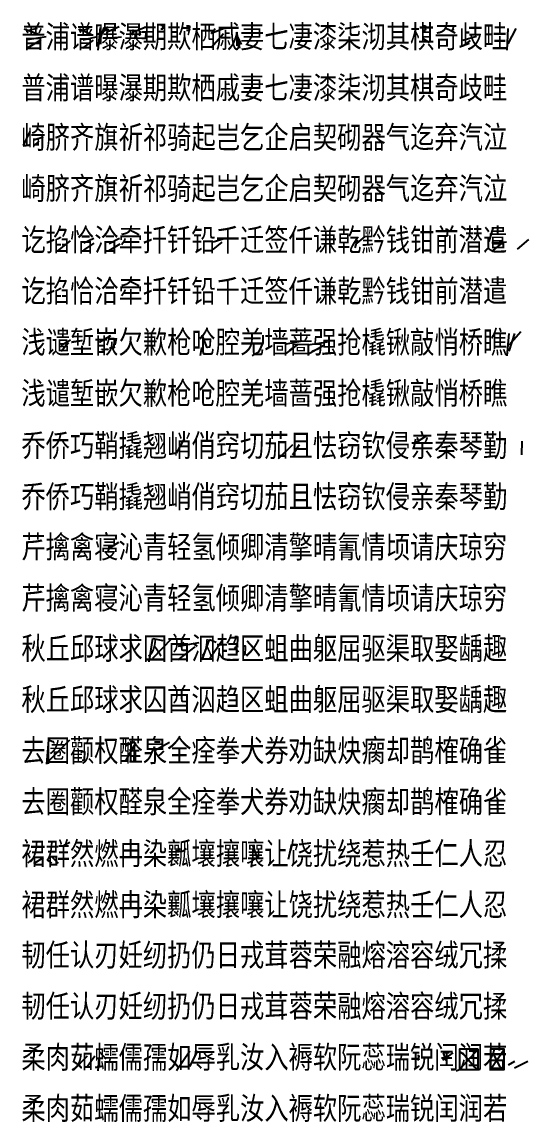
# Model space of a CAD drawing. Header units: millimetres. Extents: x 57484 to 62949, y 20083 to 192180.
# Drawn here: x 57488 to 60006, y 132858 to 138325 of the extents above; entities that cross this region are included whole.
import ezdxf

# ---------------------------------------------------------------- set-up
doc = ezdxf.new("R2010")
doc.units = ezdxf.units.MM
doc.header["$MEASUREMENT"] = 0
doc.layers.add('PenUp', color=1, linetype='Continuous')
doc.styles.add('border', font='simplex.shx', dxfattribs={"bigfont": 'border.shx'})
doc.styles.add('chin2', font='simplex.shx', dxfattribs={"bigfont": 'chin2.shx'})
doc.styles.add('gbk', font='simplex.shx', dxfattribs={"bigfont": 'gbk.shx'})
doc.dimstyles.get("Standard").update_dxf_attribs({"dimscale": 2, "dimtxt": 1, "dimasz": 1, "dimexe": 0.18, "dimexo": 0.0625, "dimgap": 0.9, "dimtad": 0, "dimtih": 1, "dimtoh": 1, "dimdec": 0, "dimzin": 12, "dimdsep": 46, "dimtxsty": 'chin2', "dimblk": 'OPEN', "dimcen": 1, "dimadec": 0, "dimazin": 3, "dimtfac": 1, "dimtdec": 0, "dimtofl": 0, "dimtmove": 0, "dimatfit": 3, "dimldrblk": 'OPEN', "dimfxl": 1, "dimtolj": 1, "dimtzin": 0, "dimarcsym": 0})

# ---------------------------------------------------------------- blocks, each defined once
blk = doc.blocks.new('_Open')
at = {"color": 0, "linetype": 'ByBlock', "lineweight": -2}
for p, q in [((-1, 0.2), (0, 0)), ((-1, -0.2), (0, 0)), ((0, 0), (-1, 0))]:
    blk.add_line(p, q, dxfattribs=at)
blk = doc.blocks.new('*D10')
at = {"color": 0, "lineweight": -2, "transparency": 16777216}
for p, q in [((58590.3, 135225.1), (58597.3, 135225.1)), ((58597, 135223.1), (58597, 135206)), ((58590.3, 135181.3), (58597.3, 135181.3)), ((58597, 135183.3), (58597, 135200.4))]:
    blk.add_line(p, q, dxfattribs=at)
at = {"layer": 'Defpoints', "color": 0, "transparency": 16777216}
for p in [(58590.2, 135225.1), (58590.2, 135181.3), (58597, 135181.3)]:
    blk.add_point(p, dxfattribs=at)
at = {"color": 0, "lineweight": -2, "transparency": 16777216, "xscale": 2, "yscale": 2, "zscale": 2}
for p, rotation in [((58597, 135225.1), 90), ((58597, 135181.3), 270)]:
    blk.add_blockref('_Open', p, dxfattribs=dict(at, rotation=rotation))
at = {"color": 0, "transparency": 16777216, "insert": (58597, 135203.2), "char_height": 2, "attachment_point": 5, "style": 'chin2'}
blk.add_mtext('\\A1;44', dxfattribs=at)
blk = doc.blocks.new('*D61')
at = {"layer": 'Defpoints', "color": 0, "transparency": 16777216}
for p in [(58082.7, 138275.5), (58082.7, 138245.5), (58102.5, 138245.5)]:
    blk.add_point(p, dxfattribs=at)
at = {"layer": 'PenUp', "color": 0, "lineweight": -2, "transparency": 16777216}
for p, q in [((58082.8, 138275.5), (58102.8, 138275.5)), ((58102.5, 138273.5), (58102.5, 138263.3)), ((58082.8, 138245.5), (58102.8, 138245.5)), ((58102.5, 138247.5), (58102.5, 138257.7))]:
    blk.add_line(p, q, dxfattribs=at)
at = {"layer": 'PenUp', "color": 0, "lineweight": -2, "transparency": 16777216, "xscale": 2, "yscale": 2, "zscale": 2}
for p, rotation in [((58102.5, 138275.5), 90), ((58102.5, 138245.5), 270)]:
    blk.add_blockref('_Open', p, dxfattribs=dict(at, rotation=rotation))
at = {"layer": 'PenUp', "color": 0, "transparency": 16777216, "insert": (58102.5, 138260.5), "char_height": 2, "attachment_point": 5, "style": 'chin2'}
blk.add_mtext('\\A1;30', dxfattribs=at)
blk = doc.blocks.new('*D62')
at = {"layer": 'Defpoints', "color": 0, "transparency": 16777216}
for p in [(58069.1, 138273.8), (58075.6, 138273.8), (58069.1, 138261.4)]:
    blk.add_point(p, dxfattribs=at)
at = {"layer": 'PenUp', "color": 0, "lineweight": -2, "transparency": 16777216}
for p, q in [((58069.2, 138273.8), (58075.9, 138273.8)), ((58075.6, 138273.8), (58075.6, 138275.8)), ((58075.6, 138275.8), (58077.6, 138275.8)), ((58075.6, 138263.4), (58075.6, 138271.8)), ((58069.2, 138261.4), (58075.9, 138261.4))]:
    blk.add_line(p, q, dxfattribs=at)
at = {"layer": 'PenUp', "color": 0, "lineweight": -2, "transparency": 16777216, "xscale": 2, "yscale": 2, "zscale": 2}
for p, rotation in [((58075.6, 138273.8), 90), ((58075.6, 138261.4), 270)]:
    blk.add_blockref('_Open', p, dxfattribs=dict(at, rotation=rotation))
at = {"layer": 'PenUp', "color": 0, "transparency": 16777216, "insert": (58080.8, 138275.8), "char_height": 2, "attachment_point": 5, "style": 'chin2'}
blk.add_mtext('\\A1;12', dxfattribs=at)
blk = doc.blocks.new('*D63')
at = {"layer": 'Defpoints', "color": 0, "transparency": 16777216}
for p in [(58046.1, 138261.5), (58046.1, 138245.5), (58049.9, 138245.5)]:
    blk.add_point(p, dxfattribs=at)
at = {"layer": 'PenUp', "color": 0, "lineweight": -2, "transparency": 16777216}
for p, q in [((58046.2, 138261.5), (58050.3, 138261.5)), ((58046.2, 138245.5), (58050.3, 138245.5)), ((58049.9, 138259.5), (58049.9, 138256.3)), ((58049.9, 138247.5), (58049.9, 138250.7))]:
    blk.add_line(p, q, dxfattribs=at)
at = {"layer": 'PenUp', "color": 0, "lineweight": -2, "transparency": 16777216, "xscale": 2, "yscale": 2, "zscale": 2}
for p, rotation in [((58049.9, 138261.5), 90), ((58049.9, 138245.5), 270)]:
    blk.add_blockref('_Open', p, dxfattribs=dict(at, rotation=rotation))
at = {"layer": 'PenUp', "color": 0, "transparency": 16777216, "insert": (58049.9, 138253.5), "char_height": 2, "attachment_point": 5, "style": 'chin2'}
blk.add_mtext('\\A1;16', dxfattribs=at)
blk = doc.blocks.new('*D64')
at = {"layer": 'Defpoints', "color": 0, "transparency": 16777216}
for p in [(58177.5, 138310.1), (58177.5, 138290.4), (58186.9, 138290.4)]:
    blk.add_point(p, dxfattribs=at)
at = {"layer": 'PenUp', "color": 0, "lineweight": -2, "transparency": 16777216}
for p, q in [((58177.6, 138310.1), (58187.2, 138310.1)), ((58177.6, 138290.4), (58187.2, 138290.4)), ((58186.9, 138308.1), (58186.9, 138303.1)), ((58186.9, 138292.4), (58186.9, 138297.5))]:
    blk.add_line(p, q, dxfattribs=at)
at = {"layer": 'PenUp', "color": 0, "lineweight": -2, "transparency": 16777216, "xscale": 2, "yscale": 2, "zscale": 2}
for p, rotation in [((58186.9, 138310.1), 90), ((58186.9, 138290.4), 270)]:
    blk.add_blockref('_Open', p, dxfattribs=dict(at, rotation=rotation))
at = {"layer": 'PenUp', "color": 0, "transparency": 16777216, "insert": (58186.9, 138300.3), "char_height": 2, "attachment_point": 5, "style": 'chin2'}
blk.add_mtext('\\A1;20', dxfattribs=at)
blk = doc.blocks.new('*D65')
at = {"layer": 'Defpoints', "color": 0, "transparency": 16777216}
for p in [(58304.8, 138306.5), (58304.8, 138285.2), (58319.7, 138285.2)]:
    blk.add_point(p, dxfattribs=at)
at = {"layer": 'PenUp', "color": 0, "lineweight": -2, "transparency": 16777216}
for p, q in [((58304.9, 138306.5), (58320.1, 138306.5)), ((58304.9, 138285.2), (58320.1, 138285.2)), ((58319.7, 138304.5), (58319.7, 138298.6)), ((58319.7, 138287.2), (58319.7, 138293))]:
    blk.add_line(p, q, dxfattribs=at)
at = {"layer": 'PenUp', "color": 0, "lineweight": -2, "transparency": 16777216, "xscale": 2, "yscale": 2, "zscale": 2}
for p, rotation in [((58319.7, 138306.5), 90), ((58319.7, 138285.2), 270)]:
    blk.add_blockref('_Open', p, dxfattribs=dict(at, rotation=rotation))
at = {"layer": 'PenUp', "color": 0, "transparency": 16777216, "insert": (58319.7, 138295.8), "char_height": 2, "attachment_point": 5, "style": 'chin2'}
blk.add_mtext('\\A1;21', dxfattribs=at)
blk = doc.blocks.new('*D66')
at = {"layer": 'Defpoints', "color": 0, "transparency": 16777216}
for p in [(59479.8, 138305.3), (59479.8, 138285.1), (59491.6, 138285.1)]:
    blk.add_point(p, dxfattribs=at)
at = {"layer": 'PenUp', "color": 0, "lineweight": -2, "transparency": 16777216}
for p, q in [((59479.9, 138305.3), (59491.9, 138305.3)), ((59479.9, 138285.1), (59491.9, 138285.1)), ((59491.6, 138303.3), (59491.6, 138298)), ((59491.6, 138287.1), (59491.6, 138292.4))]:
    blk.add_line(p, q, dxfattribs=at)
at = {"layer": 'PenUp', "color": 0, "lineweight": -2, "transparency": 16777216, "xscale": 2, "yscale": 2, "zscale": 2}
for p, rotation in [((59491.6, 138305.3), 90), ((59491.6, 138285.1), 270)]:
    blk.add_blockref('_Open', p, dxfattribs=dict(at, rotation=rotation))
at = {"layer": 'PenUp', "color": 0, "transparency": 16777216, "insert": (59491.6, 138295.2), "char_height": 2, "attachment_point": 5, "style": 'chin2'}
blk.add_mtext('\\A1;20', dxfattribs=at)
blk = doc.blocks.new('*D67')
at = {"layer": 'Defpoints', "color": 0, "transparency": 16777216}
for p in [(59621.9, 138305.4), (59621.9, 138285.3), (59628.7, 138285.3)]:
    blk.add_point(p, dxfattribs=at)
at = {"layer": 'PenUp', "color": 0, "lineweight": -2, "transparency": 16777216}
for p, q in [((59622, 138305.4), (59629.1, 138305.4)), ((59622, 138285.3), (59629.1, 138285.3)), ((59628.7, 138303.4), (59628.7, 138298.1)), ((59628.7, 138287.3), (59628.7, 138292.5))]:
    blk.add_line(p, q, dxfattribs=at)
at = {"layer": 'PenUp', "color": 0, "lineweight": -2, "transparency": 16777216, "xscale": 2, "yscale": 2, "zscale": 2}
for p, rotation in [((59628.7, 138305.4), 90), ((59628.7, 138285.3), 270)]:
    blk.add_blockref('_Open', p, dxfattribs=dict(at, rotation=rotation))
at = {"layer": 'PenUp', "color": 0, "transparency": 16777216, "insert": (59628.7, 138295.3), "char_height": 2, "attachment_point": 5, "style": 'chin2'}
blk.add_mtext('\\A1;20', dxfattribs=at)
blk = doc.blocks.new('*D68')
at = {"layer": 'Defpoints', "color": 0, "transparency": 16777216}
for p in [(59591.2, 137295.5), (59591.2, 137263), (59600.6, 137263)]:
    blk.add_point(p, dxfattribs=at)
at = {"layer": 'PenUp', "color": 0, "lineweight": -2, "transparency": 16777216}
for p, q in [((59591.3, 137295.5), (59601, 137295.5)), ((59600.6, 137293.5), (59600.6, 137282.1)), ((59591.3, 137263), (59601, 137263)), ((59600.6, 137265), (59600.6, 137276.5))]:
    blk.add_line(p, q, dxfattribs=at)
at = {"layer": 'PenUp', "color": 0, "lineweight": -2, "transparency": 16777216, "xscale": 2, "yscale": 2, "zscale": 2}
for p, rotation in [((59600.6, 137295.5), 90), ((59600.6, 137263), 270)]:
    blk.add_blockref('_Open', p, dxfattribs=dict(at, rotation=rotation))
at = {"layer": 'PenUp', "color": 0, "transparency": 16777216, "insert": (59600.6, 137279.3), "char_height": 2, "attachment_point": 5, "style": 'chin2'}
blk.add_mtext('\\A1;32', dxfattribs=at)
blk = doc.blocks.new('*D69')
at = {"layer": 'Defpoints', "color": 0, "transparency": 16777216}
for p in [(57885.1, 136697.5), (57916.8, 136698), (57916.8, 136697.5)]:
    blk.add_point(p, dxfattribs=at)
at = {"layer": 'PenUp', "color": 0, "lineweight": -2, "transparency": 16777216}
for p, q in [((57885.1, 136697.6), (57885.1, 136698.3)), ((57887.1, 136698), (57897.5, 136698)), ((57914.8, 136698), (57904.4, 136698)), ((57916.8, 136697.6), (57916.8, 136698.3))]:
    blk.add_line(p, q, dxfattribs=at)
at = {"layer": 'PenUp', "color": 0, "lineweight": -2, "transparency": 16777216, "xscale": 2, "yscale": 2, "zscale": 2, "rotation": 180}
blk.add_blockref('_Open', (57885.1, 136698), dxfattribs=at)
at = {"layer": 'PenUp', "color": 0, "lineweight": -2, "transparency": 16777216, "xscale": 2, "yscale": 2, "zscale": 2}
blk.add_blockref('_Open', (57916.8, 136698), dxfattribs=at)
at = {"layer": 'PenUp', "color": 0, "transparency": 16777216, "insert": (57901, 136698), "char_height": 2, "attachment_point": 5, "style": 'chin2'}
blk.add_mtext('\\A1;32', dxfattribs=at)
blk = doc.blocks.new('*D70')
at = {"layer": 'Defpoints', "color": 0, "transparency": 16777216}
for p in [(57922.6, 136752.3), (57922.6, 136706.2), (57946.1, 136706.2)]:
    blk.add_point(p, dxfattribs=at)
at = {"layer": 'PenUp', "color": 0, "lineweight": -2, "transparency": 16777216}
for p, q in [((57922.7, 136752.3), (57946.4, 136752.3)), ((57946.1, 136750.3), (57946.1, 136732)), ((57922.7, 136706.2), (57946.4, 136706.2)), ((57946.1, 136708.2), (57946.1, 136726.4))]:
    blk.add_line(p, q, dxfattribs=at)
at = {"layer": 'PenUp', "color": 0, "lineweight": -2, "transparency": 16777216, "xscale": 2, "yscale": 2, "zscale": 2}
for p, rotation in [((57946.1, 136752.3), 90), ((57946.1, 136706.2), 270)]:
    blk.add_blockref('_Open', p, dxfattribs=dict(at, rotation=rotation))
at = {"layer": 'PenUp', "color": 0, "transparency": 16777216, "insert": (57946.1, 136729.2), "char_height": 2, "attachment_point": 5, "style": 'chin2'}
blk.add_mtext('\\A1;46', dxfattribs=at)
blk = doc.blocks.new('*D71')
at = {"layer": 'Defpoints', "color": 0, "transparency": 16777216}
for p in [(58545.3, 135270.4), (58545.3, 135217.7), (58557.7, 135217.7)]:
    blk.add_point(p, dxfattribs=at)
at = {"layer": 'PenUp', "color": 0, "lineweight": -2, "transparency": 16777216}
for p, q in [((58545.4, 135270.4), (58558.1, 135270.4)), ((58557.7, 135268.4), (58557.7, 135246.8)), ((58545.4, 135217.7), (58558.1, 135217.7)), ((58557.7, 135219.7), (58557.7, 135241.2))]:
    blk.add_line(p, q, dxfattribs=at)
at = {"layer": 'PenUp', "color": 0, "lineweight": -2, "transparency": 16777216, "xscale": 2, "yscale": 2, "zscale": 2}
for p, rotation in [((58557.7, 135270.4), 90), ((58557.7, 135217.7), 270)]:
    blk.add_blockref('_Open', p, dxfattribs=dict(at, rotation=rotation))
at = {"layer": 'PenUp', "color": 0, "transparency": 16777216, "insert": (58557.7, 135244), "char_height": 2, "attachment_point": 5, "style": 'chin2'}
blk.add_mtext('\\A1;53', dxfattribs=at)
blk = doc.blocks.new('*D72')
at = {"layer": 'Defpoints', "color": 0, "transparency": 16777216}
for p in [(57786.6, 134699.4), (57786.6, 134656.4), (57797.9, 134656.4)]:
    blk.add_point(p, dxfattribs=at)
at = {"layer": 'PenUp', "color": 0, "lineweight": -2, "transparency": 16777216}
for p, q in [((57786.7, 134699.4), (57798.3, 134699.4)), ((57786.7, 134656.4), (57798.3, 134656.4)), ((57797.9, 134697.4), (57797.9, 134680.7)), ((57797.9, 134658.4), (57797.9, 134675.1))]:
    blk.add_line(p, q, dxfattribs=at)
at = {"layer": 'PenUp', "color": 0, "lineweight": -2, "transparency": 16777216, "xscale": 2, "yscale": 2, "zscale": 2}
for p, rotation in [((57797.9, 134699.4), 90), ((57797.9, 134656.4), 270)]:
    blk.add_blockref('_Open', p, dxfattribs=dict(at, rotation=rotation))
at = {"layer": 'PenUp', "color": 0, "transparency": 16777216, "insert": (57797.9, 134677.9), "char_height": 2, "attachment_point": 5, "style": 'chin2'}
blk.add_mtext('\\A1;43', dxfattribs=at)
blk = doc.blocks.new('*D73')
at = {"layer": 'Defpoints', "color": 0, "transparency": 16777216}
for p in [(58025, 134747.8), (58025, 134652.9), (58029.4, 134652.9)]:
    blk.add_point(p, dxfattribs=at)
at = {"layer": 'PenUp', "color": 0, "lineweight": -2, "transparency": 16777216}
for p, q in [((58025.1, 134747.8), (58029.7, 134747.8)), ((58029.4, 134745.8), (58029.4, 134703.1)), ((58029.4, 134654.9), (58029.4, 134697.5)), ((58025.1, 134652.9), (58029.7, 134652.9))]:
    blk.add_line(p, q, dxfattribs=at)
at = {"layer": 'PenUp', "color": 0, "lineweight": -2, "transparency": 16777216, "xscale": 2, "yscale": 2, "zscale": 2}
for p, rotation in [((58029.4, 134747.8), 90), ((58029.4, 134652.9), 270)]:
    blk.add_blockref('_Open', p, dxfattribs=dict(at, rotation=rotation))
at = {"layer": 'PenUp', "color": 0, "transparency": 16777216, "insert": (58029.4, 134700.3), "char_height": 2, "attachment_point": 5, "style": 'chin2'}
blk.add_mtext('\\A1;95', dxfattribs=at)
blk = doc.blocks.new('*D76')
at = {"color": 0, "lineweight": -2, "transparency": 16777216}
for p, q in [((57783.4, 134701.4), (57786, 134701.4)), ((57783.4, 134699.3), (57786, 134699.3)), ((57785.6, 134695.3), (57783.6, 134695.3)), ((57785.6, 134703.4), (57785.6, 134705.4)), ((57785.6, 134697.3), (57785.6, 134695.3))]:
    blk.add_line(p, q, dxfattribs=at)
at = {"layer": 'Defpoints', "color": 0, "transparency": 16777216}
for p in [(57783.3, 134701.4), (57783.3, 134699.3), (57785.6, 134699.3)]:
    blk.add_point(p, dxfattribs=at)
at = {"color": 0, "lineweight": -2, "transparency": 16777216, "xscale": 2, "yscale": 2, "zscale": 2}
for p, rotation in [((57785.6, 134701.4), 270), ((57785.6, 134699.3), 90)]:
    blk.add_blockref('_Open', p, dxfattribs=dict(at, rotation=rotation))
at = {"color": 0, "transparency": 16777216, "insert": (57781.2, 134695.3), "char_height": 2, "attachment_point": 5, "style": 'chin2'}
blk.add_mtext('\\A1;2', dxfattribs=at)
blk = doc.blocks.new('*D77')
at = {"color": 0, "lineweight": -2, "transparency": 16777216}
for p, q in [((59453, 133188.2), (59459.4, 133188.2)), ((59459, 133186.2), (59459, 133181.2)), ((59453, 133168.6), (59459.4, 133168.6)), ((59459, 133170.6), (59459, 133175.6))]:
    blk.add_line(p, q, dxfattribs=at)
at = {"layer": 'Defpoints', "color": 0, "transparency": 16777216}
for p in [(59452.9, 133188.2), (59459, 133188.2), (59452.9, 133168.6)]:
    blk.add_point(p, dxfattribs=at)
at = {"color": 0, "lineweight": -2, "transparency": 16777216, "xscale": 2, "yscale": 2, "zscale": 2}
for p, rotation in [((59459, 133188.2), 90), ((59459, 133168.6), 270)]:
    blk.add_blockref('_Open', p, dxfattribs=dict(at, rotation=rotation))
at = {"color": 0, "transparency": 16777216, "insert": (59459, 133178.4), "char_height": 2, "attachment_point": 5, "style": 'chin2'}
blk.add_mtext('\\A1;20', dxfattribs=at)

msp = doc.modelspace()

# ---------------------------------------------------------------- linework, layer by layer
for p, q in [((57872.1, 138222.4), (57895.9, 138298.3)), ((57915.1, 138278.5), (57970, 138303.3)), ((58042, 138275.6), (58102.8, 138300.3)), ((58427.5, 138198.7), (58489, 138267.2)), ((58555.1, 138274.4), (58555.1, 138206.4)), ((59902.1, 138217.4), (59943.1, 138293.4)), ((57515.2, 138196.1), (57584.1, 138236.5)), ((57790.8, 138194.5), (57842.6, 138235.6)), ((59677.1, 138205.4), (59715, 138233.6)), ((57495.1, 137711.5), (57528, 137780.1)), ((57546.9, 137709.3), (57574, 137734.3)), ((57666.5, 137187.7), (57729.1, 137237.5)), ((57795, 137190.5), (57846, 137225.5)), ((58437.1, 137193.6), (58482, 137231.4)), ((59152.1, 137226.6), (59193.2, 137259.3)), ((59822.2, 137184.4), (59873.8, 137227.4)), ((59948.9, 137195.5), (60006, 137244.4)), ((57921.1, 137189.5), (57975.2, 137222.7)), ((58381.5, 136770.6), (58406.1, 136706.4)), ((59908.2, 136689.2), (59935, 136776.4)), ((57682.2, 136689.5), (57719.1, 136732.5)), ((58800.3, 136678.2), (58861.1, 136724.4)), ((58819.1, 136693.4), (58842.1, 136711.4)), ((58907.3, 136673.4), (58987.1, 136719.4)), ((58929.1, 136689.5), (58965.1, 136704.4)), ((58255.1, 136182.4), (58295.5, 136253.6)), ((59443.1, 136233.3), (59498, 136269.6)), ((58833.1, 136173.1), (58866.1, 136224.4)), ((57921, 135709.4), (57969.3, 135740.2)), ((58138, 135163.6), (58232, 135260.3)), ((58264.1, 135154.4), (58348.1, 135220.4)), ((58420.2, 135160.3), (58484.8, 135255.1)), ((57622.2, 134653.5), (57725.9, 134757.6)), ((58004, 134653.2), (58045.2, 134727.3)), ((58146.1, 134704.4), (58221.3, 134745.5)), ((58633, 134235.3), (58658, 134164.5)), ((58811.1, 134164.4), (58828.1, 134238.4)), ((57547, 134142.3), (57595.1, 134172.4)), ((57635.1, 134177.3), (57667.3, 134144.3)), ((58257.1, 134202.5), (58276.1, 134217.4)), ((58286.7, 134202.5), (58305.7, 134217.4)), ((57814.2, 133136.1), (57849.7, 133187.3)), ((57872.1, 133208.4), (57905.1, 133172.4)), ((58322.2, 133134.4), (58361.7, 133211)), ((59579, 133165.3), (59630.1, 133201.4)), ((59661.1, 133118.3), (59753, 133220.4)), ((59815.1, 133118.5), (59882.1, 133219.4)), ((59753, 133118.3), (59733, 133132.3)), ((59882.1, 133118.5), (59862.1, 133132.5)), ((59934.9, 133127.1), (60001, 133159.5))]:
    msp.add_line(p, q)
for points in [[(59753, 133220.4), (59661.1, 133220.4), (59661.1, 133118.3), (59753, 133118.3)], [(59815.1, 133118.5), (59882.1, 133118.5), (59882.1, 133219.4), (59815.1, 133219.4)]]:
    msp.add_lwpolyline(points, close=True)
at = {"layer": 'PenUp'}
for p, q in [((57576.1, 138261.2), (57498.2, 138289.4)), ((57564.1, 138292.4), (57507.1, 138279.4)), ((57833.1, 138261.3), (57774.1, 138289.3)), ((57822, 138292.3), (57780.1, 138279.5)), ((57866.1, 138184.3), (57877.5, 138298.4)), ((57877.4, 138260.3), (57915, 138303.5)), ((57914.8, 138290.5), (57908.1, 138263.4)), ((58042.1, 138287.3), (58033.9, 138260.1)), ((58500, 138295.3), (58426.9, 138267.5)), ((58426.9, 138267.5), (58448, 138292.3)), ((58570.8, 138193.6), (58555.1, 138274.4)), ((59898, 138184.4), (59902.9, 138293.4)), ((57608, 138251.4), (57514.8, 138236.9)), ((57855.7, 138250.2), (57790.9, 138235.5)), ((57982.1, 138249.4), (57930.9, 138244.5)), ((57958, 138244.5), (57930.9, 138244.5)), ((58579.1, 138213.4), (58555.1, 138261.4)), ((59512.2, 138221.4), (59478.2, 138243.4)), ((59746.1, 138253.3), (59677.1, 138233.6)), ((57594, 137753.3), (57547.1, 137738)), ((59827, 137300.3), (59806.1, 137233.4)), ((57845, 137248.4), (57795.1, 137225.4)), ((57972.9, 137248.4), (57921.1, 137222.4)), ((58497.1, 137248.4), (58437, 137231.6)), ((59152.1, 137243), (59141.1, 137203.4)), ((59894.8, 137230.3), (59822.1, 137227.4)), ((57728.8, 136743.4), (57682.2, 136717.8)), ((57928, 136765.3), (57871.1, 136732.4)), ((58686.1, 136730.7), (58686.1, 136768.3)), ((58877.8, 136739.2), (58799.8, 136724.4)), ((59006.1, 136734.3), (58907.1, 136719.4)), ((59898, 136666.1), (59908.1, 136776.3)), ((59908.2, 136720.2), (59966.1, 136786.4)), ((58374.2, 136666.8), (58382, 136706.7)), ((58632.1, 136667.4), (58666.2, 136686.9)), ((58666.2, 136686.9), (58686.1, 136730.7)), ((59443.2, 136252.1), (59432.3, 136203.5)), ((59970.1, 136174.4), (59972.1, 136241.4)), ((58762.1, 136155.4), (58833.2, 136224.6)), ((57921.3, 135724.5), (57915.2, 135686.1)), ((58120, 135144.6), (58138.2, 135260.5)), ((58138.2, 135260.5), (58187.1, 135250.3)), ((58264.1, 135220.6), (58294.1, 135240.4)), ((58366, 135240.3), (58264.1, 135220.6)), ((58382.2, 135154.4), (58420.2, 135255.3)), ((58420.2, 135255.3), (58453.1, 135242.3)), ((58543.1, 135217.4), (58564, 135194.6)), ((57612.1, 134636.4), (57622, 134757.5)), ((57622, 134757.5), (57644.1, 134747.4)), ((58049.1, 134747.4), (58004.1, 134727.4)), ((58004.1, 134727.4), (58018.1, 134745.5)), ((58044.8, 134653.4), (58049.1, 134745.3)), ((58146.1, 134724.1), (58128, 134686.5)), ((58173.7, 134746.2), (58146.1, 134745.4)), ((57696.1, 134233.4), (57726.1, 134248.4)), ((57518.1, 134146.2), (57547.2, 134172.5)), ((58257.1, 134204.4), (58286, 134204.4)), ((58628.1, 134124.5), (58633.1, 134164.3)), ((57615.1, 134159.4), (57635.1, 134144.4)), ((57744.2, 133115.5), (57814.2, 133187.5)), ((58256.1, 133114.4), (58322.2, 133211.3)), ((59610.1, 133201.5), (59579.1, 133201.5)), ((59579.1, 133201.4), (59593, 133163.4)), ((59733, 133132.3), (59676.1, 133199.4)), ((59862.1, 133132.5), (59830.1, 133196.4)), ((57866, 133112.4), (57872.1, 133172.4)), ((59904.1, 133141.3), (59935, 133159.5)), ((59644.1, 133112.4), (59661.1, 133118.3))]:
    msp.add_line(p, q, dxfattribs=at)

# ---------------------------------------------------------------- texts
at = {"color": 4, "style": 'border'}
for s, p in [('普浦谱曝瀑期欺栖戚妻七凄漆柒沏其棋奇歧畦', (57485.1, 138184.4)), ('崎脐齐旗祈祁骑起岂乞企启契砌器气迄弃汽泣', (57485.1, 137684.4)), ('讫掐恰洽牵扦钎铅千迁签仟谦乾黔钱钳前潜遣', (57485.1, 137174.4)), ('浅谴堑嵌欠歉枪呛腔羌墙蔷强抢橇锹敲悄桥瞧', (57485.1, 136666.4)), ('乔侨巧鞘撬翘峭俏窍切茄且怯窃钦侵亲秦琴勤', (57485.1, 136152.4)), ('芹擒禽寝沁青轻氢倾卿清擎晴氰情顷请庆琼穷', (57485.1, 135648.4)), ('秋丘邱球求囚酋泅趋区蛆曲躯屈驱渠取娶龋趣', (57485.1, 135144.4)), ('去圈颧权醛泉全痊拳犬券劝缺炔瘸却鹊榷确雀', (57485.1, 134636.4)), ('裙群然燃冉染瓤壤攘嚷让饶扰绕惹热壬仁人忍', (57485.1, 134124.4)), ('韧任认刃妊纫扔仍日戎茸蓉荣融熔溶容绒冗揉', (57485.1, 133620.4)), ('柔肉茹蠕儒孺如辱乳汝入褥软阮蕊瑞锐闰润若', (57485.1, 133112.4))]:
    msp.add_text(s, height=127, dxfattribs=at).set_placement(p)
at = {"color": 2, "style": 'gbk'}
for s, p in [('普浦谱曝瀑期欺栖戚妻七凄漆柒沏其棋奇歧畦', (57485.1, 137930.4)), ('崎脐齐旗祈祁骑起岂乞企启契砌器气迄弃汽泣', (57485.1, 137430.4)), ('讫掐恰洽牵扦钎铅千迁签仟谦乾黔钱钳前潜遣', (57485.1, 136920.4)), ('浅谴堑嵌欠歉枪呛腔羌墙蔷强抢橇锹敲悄桥瞧', (57485.1, 136412.4)), ('乔侨巧鞘撬翘峭俏窍切茄且怯窃钦侵亲秦琴勤', (57485.1, 135898.4)), ('芹擒禽寝沁青轻氢倾卿清擎晴氰情顷请庆琼穷', (57485.1, 135394.4)), ('秋丘邱球求囚酋泅趋区蛆曲躯屈驱渠取娶龋趣', (57485.1, 134890.4)), ('去圈颧权醛泉全痊拳犬券劝缺炔瘸却鹊榷确雀', (57485.1, 134382.4)), ('裙群然燃冉染瓤壤攘嚷让饶扰绕惹热壬仁人忍', (57485.1, 133870.4)), ('韧任认刃妊纫扔仍日戎茸蓉荣融熔溶容绒冗揉', (57485.1, 133366.4)), ('柔肉茹蠕儒孺如辱乳汝入褥软阮蕊瑞锐闰润若', (57485.1, 132858.4))]:
    msp.add_text(s, height=127, dxfattribs=at).set_placement(p)

# ---------------------------------------------------------------- dimensions: what is measured, and where the dimension line sits
for base, p1, p2, picture, middle in [((58597, 135181.3), (58590.2, 135225.1), (58590.2, 135181.3), '*D10', (58597, 135203.2)), ((57785.6, 134699.3), (57783.3, 134701.4), (57783.3, 134699.3), '*D76', (57781.2, 134695.3)), ((59459, 133188.2), (59452.9, 133168.6), (59452.9, 133188.2), '*D77', (59459, 133178.4))]:
    dim = msp.add_linear_dim(base=base, p1=p1, p2=p2, angle=90, dimstyle='Standard')
    dim.commit()
    dim.dimension.update_dxf_attribs({"geometry": picture, "text_midpoint": middle})
at = {"layer": 'PenUp'}
for base, p1, p2, picture, middle in [((58075.6, 138273.8), (58069.1, 138261.4), (58069.1, 138273.8), '*D62', (58080.8, 138275.8)), ((58102.5, 138245.5), (58082.7, 138275.5), (58082.7, 138245.5), '*D61', (58102.5, 138260.5)), ((58186.9, 138290.4), (58177.5, 138310.1), (58177.5, 138290.4), '*D64', (58186.9, 138300.3)), ((58319.7, 138285.2), (58304.8, 138306.5), (58304.8, 138285.2), '*D65', (58319.7, 138295.8)), ((59491.6, 138285.1), (59479.8, 138305.3), (59479.8, 138285.1), '*D66', (59491.6, 138295.2)), ((59628.7, 138285.3), (59621.9, 138305.4), (59621.9, 138285.3), '*D67', (59628.7, 138295.3)), ((58049.9, 138245.5), (58046.1, 138261.5), (58046.1, 138245.5), '*D63', (58049.9, 138253.5)), ((59600.5993, 137263.0452), (59591.2027, 137295.5388), (59591.2027, 137263.0452), '*D68', (59600.5993, 137279.292)), ((57946.1, 136706.2), (57922.6, 136752.3), (57922.6, 136706.2), '*D70', (57946.1, 136729.2)), ((58557.7, 135217.7), (58545.3, 135270.4), (58545.3, 135217.7), '*D71', (58557.7, 135244)), ((58029.4, 134652.9), (58025, 134747.8), (58025, 134652.9), '*D73', (58029.4, 134700.3)), ((57797.9, 134656.4), (57786.6, 134699.4), (57786.6, 134656.4), '*D72', (57797.9, 134677.9))]:
    dim = msp.add_linear_dim(base=base, p1=p1, p2=p2, angle=90, dimstyle='Standard', dxfattribs=at)
    dim.commit()
    dim.dimension.update_dxf_attribs({"geometry": picture, "text_midpoint": middle})
dim = msp.add_linear_dim(base=(57916.8, 136698), p1=(57885.1, 136697.5), p2=(57916.8, 136697.5), dimstyle='Standard', dxfattribs=at)
dim.commit()
dim.dimension.update_dxf_attribs({"geometry": '*D69', "text_midpoint": (57901, 136698)})

doc.saveas('drawing.dxf')
